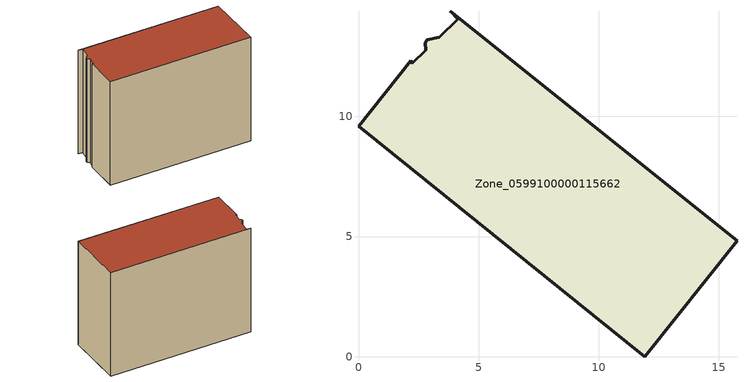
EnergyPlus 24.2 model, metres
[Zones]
Zone_0599100000115662
 floor ground (C_G): 2.87,13.19 3.35,13.29 4.13,14.05 3.82,14.38 15.75,4.82 11.92,0 0,9.59 2.17,12.31 2.25,12.22 2.79,12.75 2.77,13.07 z0
 wall outside (C_F): 11.92,0 15.75,4.82 3.82,14.38 4.13,14.05 3.35,13.29 2.87,13.19 2.77,13.07 2.79,12.75 2.25,12.22 2.17,12.31 0,9.59 11.92,0 z0:11.79
 roof outside (C_R): 3.35,13.29 2.87,13.19 2.77,13.07 2.79,12.75 2.25,12.22 2.17,12.31 0,9.59 11.92,0 15.75,4.82 3.82,14.38 4.13,14.05 z11.79
[BUILDING]
Pand.0599100000115662: North Axis=0; Terrain=City; Loads Convergence Tolerance Value=0.04; Temperature Convergence Tolerance Value=0.4; Solar Distribution=FullExterior; Maximum Number of Warmup Days=25; Minimum Number of Warmup Days=1
[Site:Location]
Rotterdam.The.Hague.AP_ZH_NLD Design_Conditions: Latitude=51.96; Longitude=4.45; Time Zone=1; Elevation=-4.5
[SITE:GROUNDTEMPERATURE:BUILDINGSURFACE]
18, 18, 18, 18, 18, 18, 18, 18, 18, 18, 18, 18
[MATERIAL] Thermal Absorptance=0.9; Solar Absorptance=0.7; Visible Absorptance=0.7
Name | Roughness | Thickness | Conductivity | Density | Specific Heat
G.TI.1946 | MediumSmooth | 0.15 | 1 | 540 | 1210
F.TI.1946 | Rough | 0.3 | 0.857143 | 1920 | 840
R.TI.1946 | MediumRough | 0.2 | 0.1 | 1500 | 1000
[CONSTRUCTION]
C_G: G.TI.1946
C_F: F.TI.1946
C_R: R.TI.1946
[ZONE]
Zone_0599100000115662: Type=1; Multiplier=1; Ceiling Height=Autocalculate; Volume=Autocalculate; Floor Area=autocalculate; Part of Total Floor Area=Yes
[ZONEINFILTRATION:DESIGNFLOWRATE]
Infil_Zone_0599100000115662: Zone or ZoneList or Space or SpaceList=Zone_0599100000115662; Schedule=AlwaysOn; Design Flow Rate Calculation Method=Flow/Area; Flow Rate per Floor Area=0.003; Constant Term Coefficient=1; Temperature Term Coefficient=0; Velocity Term Coefficient=0; Velocity Squared Term Coefficient=0
[HVACTEMPLATE:ZONE:IDEALLOADSAIRSYSTEM]
Zone_0599100000115662: Maximum Heating Supply Air Temperature=50; Minimum Cooling Supply Air Temperature=13; Maximum Heating Supply Air Humidity Ratio=0.0156; Minimum Cooling Supply Air Humidity Ratio=0.0077; Heating Limit=NoLimit; Cooling Limit=NoLimit; Dehumidification Control Type=ConstantSensibleHeatRatio; Cooling Sensible Heat Ratio=0.7; Dehumidification Setpoint=60; Humidification Control Type=None; Humidification Setpoint=30; Outdoor Air Method=None; Outdoor Air Flow Rate per Person=0.00944; Outdoor Air Flow Rate per Zone Floor Area=0; Outdoor Air Flow Rate per Zone=0; Demand Controlled Ventilation Type=None; Outdoor Air Economizer Type=NoEconomizer; Heat Recovery Type=None; Sensible Heat Recovery Effectiveness=0.7; Latent Heat Recovery Effectiveness=0.65
[ZONECONTROL:THERMOSTAT]
ThermostatControl_Zone_0599100000115662: Zone or ZoneList=Zone_0599100000115662; Control Type Schedule=DualSetpointControlType; Control 1=Thermostat_Zone_0599100000115662; Temperature Difference Between Cutout And Setpoint=0
[THERMOSTATSETPOINT:DUALSETPOINT]
Thermostat_Zone_0599100000115662: Heating Setpoint Temperature Schedule=HeatingSetpoint_Zone_0599100000115662; Cooling Setpoint Temperature Schedule=CoolingSetpoint_Zone_0599100000115662
[SCHEDULE:COMPACT]
HeatingSetpoint_Zone_0599100000115662: Through: 12/31, For: AllDays, Until: 24:00, 21
CoolingSetpoint_Zone_0599100000115662: Through: 12/31, For: AllDays, Until: 24:00, 24
DualSetpointControlType: Through: 12/31, For: AllDays, Until: 24:00, 4
AlwaysOn: Through: 12/31, For: AllDays, Until: 24:00, 1
